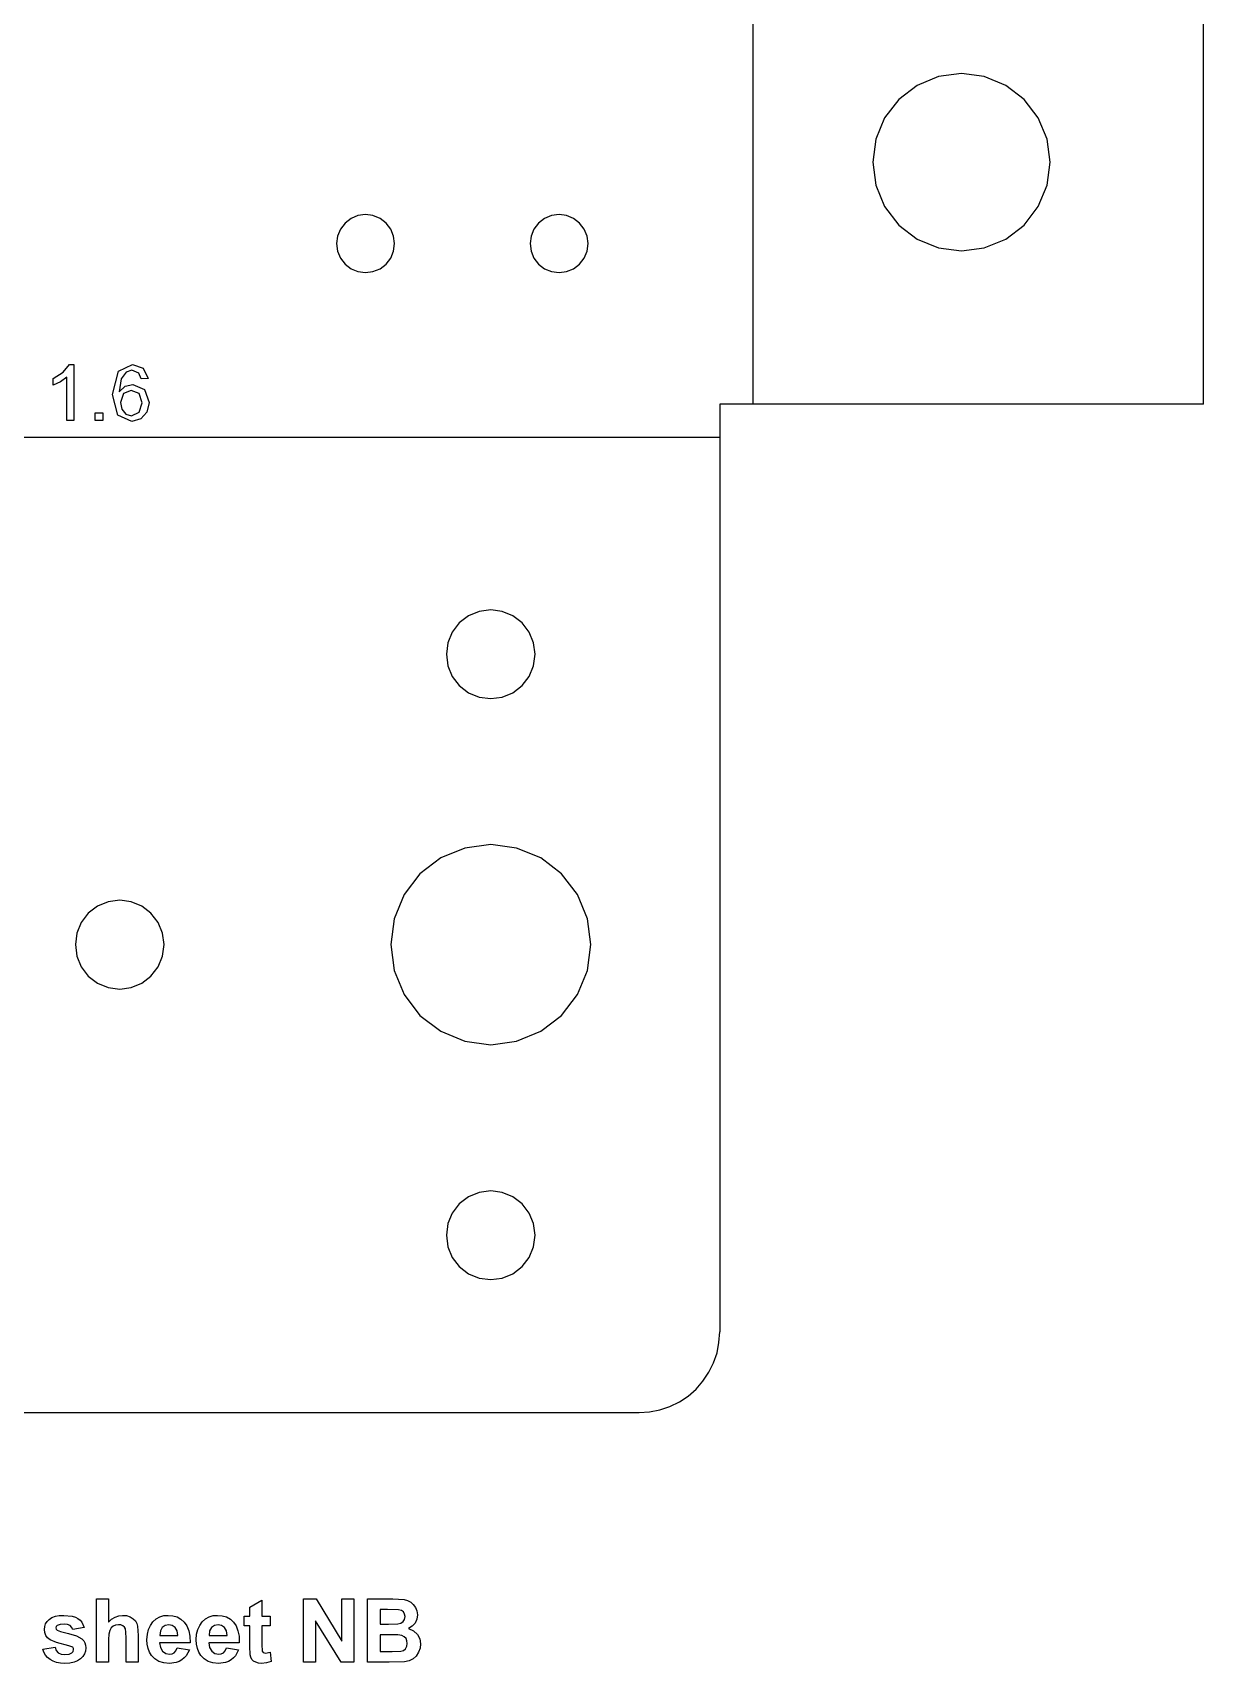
# Model space of a CAD drawing. Header units: millimetres. Extents: x -200 to 3600, y -1100 to 300.
# Drawn here: x 200.1 to 272.7, y -937 to -835.9 of the extents above; entities that cross this region are included whole.
import ezdxf

# ---------------------------------------------------------------- set-up
doc = ezdxf.new("R2010")
doc.units = ezdxf.units.MM
doc.layers.add('Layer0', color=7, linetype='CONTINUOUS', true_color=0xffffff)
doc.layers.add('Mild Steel 2.5mm', color=7, linetype='CONTINUOUS', true_color=0xffffff)

msp = doc.modelspace()

# ---------------------------------------------------------------- linework, layer by layer
at = {"layer": 'Layer0'}
for p, q in [((244.76, -408.94), (244.76, -858.94)), ((272.7, -858.94), (272.7, -408.94)), ((256.28, -838.63), (254.95, -839.18)), ((257.7, -838.44), (256.28, -838.63)), ((259.12, -838.63), (257.7, -838.44)), ((260.45, -839.18), (259.12, -838.63)), ((254.95, -839.18), (253.81, -840.05)), ((261.59, -840.05), (260.45, -839.18)), ((253.81, -840.05), (252.94, -841.19)), ((262.46, -841.19), (261.59, -840.05)), ((252.94, -841.19), (252.39, -842.52)), ((263.01, -842.52), (262.46, -841.19)), ((252.39, -842.52), (252.2, -843.94)), ((263.2, -843.94), (263.01, -842.52)), ((252.2, -843.94), (252.39, -845.36)), ((263.01, -845.36), (263.2, -843.94)), ((252.39, -845.36), (252.94, -846.69)), ((262.46, -846.69), (263.01, -845.36)), ((252.94, -846.69), (253.81, -847.83)), ((261.59, -847.83), (262.46, -846.69)), ((219.49, -847.71), (219.2, -848.08)), ((219.86, -847.42), (219.49, -847.71)), ((220.29, -847.24), (219.86, -847.42)), ((220.76, -847.18), (220.29, -847.24)), ((221.22, -847.24), (220.76, -847.18)), ((221.66, -847.42), (221.22, -847.24)), ((222.03, -847.71), (221.66, -847.42)), ((222.32, -848.08), (222.03, -847.71)), ((231.49, -847.71), (231.2, -848.08)), ((231.86, -847.42), (231.49, -847.71)), ((232.29, -847.24), (231.86, -847.42)), ((232.76, -847.18), (232.29, -847.24)), ((233.22, -847.24), (232.76, -847.18)), ((233.66, -847.42), (233.22, -847.24)), ((234.03, -847.71), (233.66, -847.42)), ((234.32, -848.08), (234.03, -847.71)), ((219.02, -848.52), (218.96, -848.98)), ((219.2, -848.08), (219.02, -848.52)), ((222.5, -848.52), (222.32, -848.08)), ((222.56, -848.98), (222.5, -848.52)), ((231.02, -848.52), (230.96, -848.98)), ((231.2, -848.08), (231.02, -848.52)), ((234.5, -848.52), (234.32, -848.08)), ((234.56, -848.98), (234.5, -848.52)), ((253.81, -847.83), (254.95, -848.7)), ((254.95, -848.7), (256.28, -849.25)), ((259.12, -849.25), (260.45, -848.7)), ((260.45, -848.7), (261.59, -847.83)), ((218.96, -848.98), (219.02, -849.45)), ((219.02, -849.45), (219.2, -849.88)), ((222.32, -849.88), (222.5, -849.45)), ((222.5, -849.45), (222.56, -848.98)), ((230.96, -848.98), (231.02, -849.45)), ((231.02, -849.45), (231.2, -849.88)), ((234.32, -849.88), (234.5, -849.45)), ((234.5, -849.45), (234.56, -848.98)), ((256.28, -849.25), (257.7, -849.44)), ((257.7, -849.44), (259.12, -849.25)), ((219.2, -849.88), (219.49, -850.25)), ((219.49, -850.25), (219.86, -850.54)), ((219.86, -850.54), (220.29, -850.72)), ((220.29, -850.72), (220.76, -850.78)), ((220.76, -850.78), (221.22, -850.72)), ((221.22, -850.72), (221.66, -850.54)), ((221.66, -850.54), (222.03, -850.25)), ((222.03, -850.25), (222.32, -849.88)), ((231.2, -849.88), (231.49, -850.25)), ((231.49, -850.25), (231.86, -850.54)), ((231.86, -850.54), (232.29, -850.72)), ((232.29, -850.72), (232.76, -850.78)), ((232.76, -850.78), (233.22, -850.72)), ((233.22, -850.72), (233.66, -850.54)), ((233.66, -850.54), (234.03, -850.25)), ((234.03, -850.25), (234.32, -849.88)), ((202.02, -856.94), (202.4, -856.48)), ((202.4, -856.48), (202.67, -856.48)), ((202.67, -856.48), (202.67, -859.94)), ((205.07, -858.33), (205.44, -856.88)), ((205.44, -856.88), (206.31, -856.48)), ((206.28, -856.83), (205.93, -856.94)), ((206.7, -857.01), (206.28, -856.83)), ((206.31, -856.48), (206.97, -856.71)), ((206.97, -856.71), (207.28, -857.34)), ((201.4, -857.35), (202.02, -856.94)), ((201.4, -857.76), (201.4, -857.35)), ((201.85, -857.54), (201.4, -857.76)), ((202.25, -857.25), (201.85, -857.54)), ((202.25, -859.94), (202.25, -857.25)), ((205.61, -857.37), (205.49, -858.16)), ((205.49, -858.16), (205.86, -857.82)), ((205.93, -856.94), (205.61, -857.37)), ((205.86, -857.82), (206.33, -857.71)), ((206.33, -857.71), (207.05, -858.02)), ((206.86, -857.37), (206.7, -857.01)), ((207.28, -857.34), (206.86, -857.37)), ((205.4, -859.61), (205.07, -858.33)), ((205.76, -858.28), (205.56, -858.82)), ((205.56, -858.82), (205.65, -859.24)), ((206.24, -858.08), (205.76, -858.28)), ((206.72, -858.28), (206.24, -858.08)), ((206.91, -858.85), (206.72, -858.28)), ((206.72, -859.43), (206.91, -858.85)), ((207.05, -858.02), (207.34, -858.82)), ((207.34, -858.82), (207.2, -859.42)), ((203.99, -859.94), (203.99, -859.46)), ((203.99, -859.46), (204.47, -859.46)), ((204.47, -859.46), (204.47, -859.94)), ((206.27, -860), (205.4, -859.61)), ((205.65, -859.24), (205.91, -859.55)), ((205.91, -859.55), (206.26, -859.65)), ((206.26, -859.65), (206.72, -859.43)), ((206.82, -859.85), (206.27, -860)), ((207.2, -859.42), (206.82, -859.85)), ((242.72, -858.94), (242.72, -860.98)), ((244.76, -858.94), (242.72, -858.94)), ((272.7, -858.94), (244.76, -858.94)), ((202.67, -859.94), (202.25, -859.94)), ((204.47, -859.94), (203.99, -859.94)), ((134.32, -860.98), (242.72, -860.98)), ((242.72, -860.98), (242.72, -916.42)), ((227.14, -872.04), (226.57, -872.48)), ((227.8, -871.77), (227.14, -872.04)), ((228.52, -871.67), (227.8, -871.77)), ((229.23, -871.77), (228.52, -871.67)), ((229.89, -872.04), (229.23, -871.77)), ((230.46, -872.48), (229.89, -872.04)), ((226.14, -873.05), (225.86, -873.71)), ((226.57, -872.48), (226.14, -873.05)), ((230.9, -873.05), (230.46, -872.48)), ((231.17, -873.71), (230.9, -873.05)), ((225.86, -873.71), (225.77, -874.42)), ((231.27, -874.42), (231.17, -873.71)), ((225.77, -874.42), (225.86, -875.14)), ((231.17, -875.14), (231.27, -874.42)), ((225.86, -875.14), (226.14, -875.8)), ((226.14, -875.8), (226.57, -876.37)), ((230.46, -876.37), (230.9, -875.8)), ((230.9, -875.8), (231.17, -875.14)), ((226.57, -876.37), (227.14, -876.81)), ((227.14, -876.81), (227.8, -877.08)), ((227.8, -877.08), (228.52, -877.17)), ((228.52, -877.17), (229.23, -877.08)), ((229.23, -877.08), (229.89, -876.81)), ((229.89, -876.81), (230.46, -876.37)), ((225.42, -887.05), (224.13, -888.04)), ((226.91, -886.44), (225.42, -887.05)), ((228.52, -886.22), (226.91, -886.44)), ((230.12, -886.44), (228.52, -886.22)), ((231.62, -887.05), (230.12, -886.44)), ((232.9, -888.04), (231.62, -887.05)), ((224.13, -888.04), (223.15, -889.32)), ((233.89, -889.32), (232.9, -888.04)), ((204.14, -890.04), (203.57, -890.48)), ((204.8, -889.77), (204.14, -890.04)), ((205.52, -889.67), (204.8, -889.77)), ((206.23, -889.77), (205.52, -889.67)), ((206.89, -890.04), (206.23, -889.77)), ((207.46, -890.48), (206.89, -890.04)), ((223.15, -889.32), (222.53, -890.82)), ((234.51, -890.82), (233.89, -889.32)), ((203.14, -891.05), (202.86, -891.71)), ((203.57, -890.48), (203.14, -891.05)), ((207.9, -891.05), (207.46, -890.48)), ((208.17, -891.71), (207.9, -891.05)), ((222.53, -890.82), (222.32, -892.42)), ((234.72, -892.42), (234.51, -890.82)), ((202.86, -891.71), (202.77, -892.42)), ((208.27, -892.42), (208.17, -891.71)), ((202.77, -892.42), (202.86, -893.14)), ((202.86, -893.14), (203.14, -893.8)), ((207.9, -893.8), (208.17, -893.14)), ((208.17, -893.14), (208.27, -892.42)), ((222.32, -892.42), (222.53, -894.03)), ((234.51, -894.03), (234.72, -892.42)), ((203.14, -893.8), (203.57, -894.37)), ((207.46, -894.37), (207.9, -893.8)), ((222.53, -894.03), (223.15, -895.52)), ((233.89, -895.52), (234.51, -894.03)), ((203.57, -894.37), (204.14, -894.81)), ((204.14, -894.81), (204.8, -895.08)), ((204.8, -895.08), (205.52, -895.17)), ((205.52, -895.17), (206.23, -895.08)), ((206.23, -895.08), (206.89, -894.81)), ((206.89, -894.81), (207.46, -894.37)), ((223.15, -895.52), (224.13, -896.81)), ((232.9, -896.81), (233.89, -895.52)), ((224.13, -896.81), (225.42, -897.79)), ((231.62, -897.79), (232.9, -896.81)), ((225.42, -897.79), (226.91, -898.41)), ((230.12, -898.41), (231.62, -897.79)), ((226.91, -898.41), (228.52, -898.62)), ((228.52, -898.62), (230.12, -898.41)), ((227.14, -908.04), (226.57, -908.48)), ((227.8, -907.77), (227.14, -908.04)), ((228.52, -907.67), (227.8, -907.77)), ((229.23, -907.77), (228.52, -907.67)), ((229.89, -908.04), (229.23, -907.77)), ((230.46, -908.48), (229.89, -908.04)), ((226.14, -909.05), (225.86, -909.71)), ((226.57, -908.48), (226.14, -909.05)), ((230.9, -909.05), (230.46, -908.48)), ((231.17, -909.71), (230.9, -909.05)), ((225.86, -909.71), (225.77, -910.42)), ((225.77, -910.42), (225.86, -911.14)), ((231.27, -910.42), (231.17, -909.71)), ((231.17, -911.14), (231.27, -910.42)), ((225.86, -911.14), (226.14, -911.8)), ((230.9, -911.8), (231.17, -911.14)), ((226.14, -911.8), (226.57, -912.37)), ((226.57, -912.37), (227.14, -912.81)), ((229.89, -912.81), (230.46, -912.37)), ((230.46, -912.37), (230.9, -911.8)), ((227.14, -912.81), (227.8, -913.08)), ((227.8, -913.08), (228.52, -913.17)), ((228.52, -913.17), (229.23, -913.08)), ((229.23, -913.08), (229.89, -912.81)), ((242.67, -917.08), (242.72, -916.42)), ((242.55, -917.72), (242.67, -917.08)), ((242.05, -918.92), (242.34, -918.34)), ((242.34, -918.34), (242.55, -917.72)), ((241.25, -919.96), (241.68, -919.47)), ((241.68, -919.47), (242.05, -918.92)), ((240.22, -920.75), (240.76, -920.39)), ((240.76, -920.39), (241.25, -919.96)), ((139.32, -921.42), (237.72, -921.42)), ((237.72, -921.42), (238.37, -921.38)), ((238.37, -921.38), (239.01, -921.25)), ((239.01, -921.25), (239.63, -921.04)), ((239.63, -921.04), (240.22, -920.75))]:
    msp.add_line(p, q, dxfattribs=at)
at = {"layer": 'Mild Steel 2.5mm'}
for p, q in [((204.08, -936.89), (204.08, -932.96)), ((204.08, -932.96), (204.83, -932.96)), ((204.83, -932.96), (204.83, -934.41)), ((213.58, -933.48), (214.34, -933.04)), ((213.58, -934.04), (213.58, -933.48)), ((214.34, -933.04), (214.34, -934.04)), ((216.92, -936.89), (216.92, -932.96)), ((216.92, -932.96), (217.69, -932.96)), ((217.69, -932.96), (219.3, -935.59)), ((219.3, -935.59), (219.3, -932.96)), ((219.3, -932.96), (220.04, -932.96)), ((220.04, -932.96), (220.04, -936.89)), ((220.88, -932.96), (222.45, -932.96)), ((220.88, -936.89), (220.88, -932.96)), ((221.67, -933.61), (221.67, -934.52)), ((222.13, -933.61), (221.67, -933.61)), ((222.81, -933.63), (222.13, -933.61)), ((222.45, -932.96), (223.15, -933)), ((222.98, -933.67), (222.81, -933.63)), ((223.11, -933.77), (222.98, -933.67)), ((223.15, -933), (223.36, -933.06)), ((223.36, -933.06), (223.56, -933.16)), ((223.56, -933.16), (223.72, -933.3)), ((223.72, -933.3), (223.86, -933.49)), ((223.86, -933.49), (223.95, -933.71)), ((200.86, -934.85), (200.88, -934.68)), ((200.88, -934.68), (200.93, -934.51)), ((200.93, -934.51), (201.03, -934.36)), ((201.03, -934.36), (201.15, -934.23)), ((201.15, -934.23), (201.32, -934.12)), ((201.32, -934.12), (201.53, -934.04)), ((201.53, -934.04), (201.77, -934)), ((201.58, -934.67), (201.56, -934.76)), ((201.65, -934.6), (201.58, -934.67)), ((201.82, -934.54), (201.65, -934.6)), ((201.77, -934), (202.06, -933.98)), ((202.07, -934.52), (201.82, -934.54)), ((202.06, -933.98), (202.57, -934.03)), ((202.28, -934.54), (202.07, -934.52)), ((202.44, -934.61), (202.28, -934.54)), ((202.54, -934.72), (202.44, -934.61)), ((202.57, -934.03), (202.77, -934.09)), ((202.77, -934.09), (202.93, -934.17)), ((202.93, -934.17), (203.06, -934.28)), ((203.06, -934.28), (203.17, -934.41)), ((203.17, -934.41), (203.32, -934.73)), ((204.83, -934.41), (205.02, -934.22)), ((205.11, -934.65), (204.99, -934.76)), ((205.02, -934.22), (205.23, -934.09)), ((205.27, -934.58), (205.11, -934.65)), ((205.23, -934.09), (205.46, -934.01)), ((205.45, -934.56), (205.27, -934.58)), ((205.6, -934.57), (205.45, -934.56)), ((205.46, -934.01), (205.7, -933.98)), ((205.72, -934.63), (205.6, -934.57)), ((205.7, -933.98), (205.95, -934)), ((205.81, -934.71), (205.72, -934.63)), ((205.95, -934), (206.17, -934.08)), ((206.17, -934.08), (206.35, -934.19)), ((206.35, -934.19), (206.49, -934.32)), ((206.49, -934.32), (206.58, -934.48)), ((206.58, -934.48), (206.63, -934.66)), ((206.63, -934.66), (206.67, -935.22)), ((207.31, -934.86), (207.42, -934.6)), ((207.42, -934.6), (207.58, -934.38)), ((207.58, -934.38), (207.78, -934.2)), ((207.78, -934.2), (208, -934.08)), ((208, -934.08), (208.25, -934)), ((208.34, -934.6), (208.16, -934.74)), ((208.25, -934), (208.52, -933.98)), ((208.57, -934.56), (208.34, -934.6)), ((208.52, -933.98), (208.82, -934.01)), ((208.78, -934.6), (208.57, -934.56)), ((208.96, -934.73), (208.78, -934.6)), ((208.82, -934.01), (209.09, -934.08)), ((209.09, -934.08), (209.32, -934.22)), ((209.32, -934.22), (209.52, -934.4)), ((209.52, -934.4), (209.68, -934.64)), ((209.68, -934.64), (209.8, -934.93)), ((210.36, -934.86), (210.48, -934.6)), ((210.48, -934.6), (210.64, -934.38)), ((210.64, -934.38), (210.84, -934.2)), ((210.84, -934.2), (211.06, -934.08)), ((211.06, -934.08), (211.31, -934)), ((211.4, -934.6), (211.21, -934.74)), ((211.31, -934), (211.58, -933.98)), ((211.62, -934.56), (211.4, -934.6)), ((211.58, -933.98), (211.88, -934.01)), ((211.84, -934.6), (211.62, -934.56)), ((212.01, -934.73), (211.84, -934.6)), ((211.88, -934.01), (212.15, -934.08)), ((212.15, -934.08), (212.38, -934.22)), ((212.38, -934.22), (212.58, -934.4)), ((212.58, -934.4), (212.74, -934.64)), ((212.74, -934.64), (212.85, -934.93)), ((213.23, -934.64), (213.23, -934.04)), ((213.23, -934.04), (213.58, -934.04)), ((213.58, -934.64), (213.23, -934.64)), ((213.58, -935.89), (213.58, -934.64)), ((214.34, -934.04), (214.85, -934.04)), ((214.85, -934.64), (214.34, -934.64)), ((214.34, -934.64), (214.34, -935.79)), ((214.85, -934.04), (214.85, -934.64)), ((219.24, -936.89), (217.65, -934.33)), ((217.65, -934.33), (217.65, -936.89)), ((221.67, -934.52), (222.19, -934.52)), ((222.19, -934.52), (222.77, -934.51)), ((222.77, -934.51), (222.95, -934.46)), ((222.95, -934.46), (223.09, -934.37)), ((223.09, -934.37), (223.18, -934.23)), ((223.18, -933.9), (223.11, -933.77)), ((223.21, -934.06), (223.18, -933.9)), ((223.18, -934.23), (223.21, -934.06)), ((223.65, -934.66), (223.43, -934.8)), ((223.83, -934.46), (223.65, -934.66)), ((223.94, -934.21), (223.83, -934.46)), ((223.98, -933.95), (223.94, -934.21)), ((223.95, -933.71), (223.98, -933.95)), ((200.88, -935.05), (200.86, -934.85)), ((200.95, -935.22), (200.88, -935.05)), ((201.05, -935.37), (200.95, -935.22)), ((201.2, -935.5), (201.05, -935.37)), ((201.61, -935.67), (201.2, -935.5)), ((201.56, -934.76), (201.58, -934.83)), ((201.58, -934.83), (201.64, -934.89)), ((202.36, -935.86), (201.61, -935.67)), ((201.64, -934.89), (201.86, -934.98)), ((201.86, -934.98), (202.34, -935.11)), ((202.34, -935.11), (202.85, -935.26)), ((202.61, -934.86), (202.54, -934.72)), ((203.32, -934.73), (202.61, -934.86)), ((202.85, -935.26), (203.18, -935.44)), ((203.18, -935.44), (203.29, -935.55)), ((203.29, -935.55), (203.36, -935.68)), ((203.36, -935.68), (203.4, -935.83)), ((204.85, -935.15), (204.83, -935.47)), ((204.83, -935.47), (204.83, -936.89)), ((204.9, -934.92), (204.85, -935.15)), ((204.99, -934.76), (204.9, -934.92)), ((205.87, -934.82), (205.81, -934.71)), ((205.91, -935.02), (205.87, -934.82)), ((205.92, -935.39), (205.91, -935.02)), ((205.92, -936.89), (205.92, -935.39)), ((206.67, -935.22), (206.67, -936.89)), ((207.21, -935.49), (207.24, -935.15)), ((207.23, -935.77), (207.21, -935.49)), ((207.24, -935.15), (207.31, -934.86)), ((209.88, -935.69), (207.99, -935.69)), ((207.99, -935.69), (208.04, -935.98)), ((208.04, -934.95), (208, -935.22)), ((208, -935.22), (209.13, -935.22)), ((208.16, -934.74), (208.04, -934.95)), ((209.08, -934.94), (208.96, -934.73)), ((209.13, -935.22), (209.08, -934.94)), ((209.8, -934.93), (209.86, -935.28)), ((209.86, -935.28), (209.88, -935.69)), ((210.27, -935.49), (210.29, -935.15)), ((210.29, -935.77), (210.27, -935.49)), ((210.29, -935.15), (210.36, -934.86)), ((212.93, -935.69), (211.04, -935.69)), ((211.04, -935.69), (211.09, -935.98)), ((211.09, -934.95), (211.06, -935.22)), ((211.06, -935.22), (212.18, -935.22)), ((211.21, -934.74), (211.09, -934.95)), ((212.14, -934.94), (212.01, -934.73)), ((212.18, -935.22), (212.14, -934.94)), ((212.85, -934.93), (212.92, -935.28)), ((212.92, -935.28), (212.93, -935.69)), ((221.67, -935.18), (221.67, -936.23)), ((222.31, -935.18), (221.67, -935.18)), ((222.76, -935.19), (222.31, -935.18)), ((223.02, -935.23), (222.76, -935.19)), ((223.16, -935.31), (223.02, -935.23)), ((223.27, -935.41), (223.16, -935.31)), ((223.33, -935.55), (223.27, -935.41)), ((223.35, -935.72), (223.33, -935.55)), ((223.43, -934.8), (223.74, -934.94)), ((223.74, -934.94), (223.98, -935.16)), ((223.98, -935.16), (224.12, -935.43)), ((224.12, -935.43), (224.17, -935.75)), ((200.76, -936.08), (201.51, -935.96)), ((200.82, -936.27), (200.76, -936.08)), ((200.92, -936.44), (200.82, -936.27)), ((201.05, -936.59), (200.92, -936.44)), ((201.2, -936.72), (201.05, -936.59)), ((201.39, -936.82), (201.2, -936.72)), ((201.51, -935.96), (201.59, -936.16)), ((201.59, -936.16), (201.71, -936.3)), ((201.71, -936.3), (201.89, -936.38)), ((201.89, -936.38), (202.12, -936.41)), ((202.12, -936.41), (202.38, -936.39)), ((202.61, -935.96), (202.36, -935.86)), ((202.38, -936.39), (202.56, -936.31)), ((202.56, -936.31), (202.64, -936.22)), ((202.65, -936.03), (202.61, -935.96)), ((202.64, -936.22), (202.66, -936.1)), ((202.66, -936.1), (202.65, -936.03)), ((203.09, -936.68), (202.91, -936.8)), ((203.23, -936.53), (203.09, -936.68)), ((203.34, -936.37), (203.23, -936.53)), ((203.4, -936.19), (203.34, -936.37)), ((203.4, -935.83), (203.42, -936)), ((203.42, -936), (203.4, -936.19)), ((207.28, -936.03), (207.23, -935.77)), ((207.37, -936.26), (207.28, -936.03)), ((207.5, -936.47), (207.37, -936.26)), ((207.7, -936.68), (207.5, -936.47)), ((207.95, -936.84), (207.7, -936.68)), ((208.04, -935.98), (208.17, -936.21)), ((208.17, -936.21), (208.37, -936.35)), ((208.37, -936.35), (208.6, -936.39)), ((208.6, -936.39), (208.77, -936.37)), ((208.77, -936.37), (208.9, -936.3)), ((208.9, -936.3), (209.01, -936.17)), ((209.01, -936.17), (209.08, -935.99)), ((209.08, -935.99), (209.84, -936.11)), ((209.52, -936.62), (209.38, -936.74)), ((209.65, -936.48), (209.52, -936.62)), ((209.84, -936.11), (209.65, -936.48)), ((210.34, -936.03), (210.29, -935.77)), ((210.43, -936.26), (210.34, -936.03)), ((210.55, -936.47), (210.43, -936.26)), ((210.75, -936.68), (210.55, -936.47)), ((211.01, -936.84), (210.75, -936.68)), ((211.09, -935.98), (211.23, -936.21)), ((211.23, -936.21), (211.42, -936.35)), ((211.42, -936.35), (211.66, -936.39)), ((211.66, -936.39), (211.82, -936.37)), ((211.82, -936.37), (211.96, -936.3)), ((211.96, -936.3), (212.06, -936.17)), ((212.06, -936.17), (212.14, -935.99)), ((212.14, -935.99), (212.89, -936.11)), ((212.58, -936.62), (212.43, -936.74)), ((212.7, -936.48), (212.58, -936.62)), ((212.89, -936.11), (212.7, -936.48)), ((213.6, -936.42), (213.58, -935.89)), ((213.65, -936.58), (213.6, -936.42)), ((213.71, -936.71), (213.65, -936.58)), ((213.81, -936.81), (213.71, -936.71)), ((214.34, -935.79), (214.35, -936.2)), ((214.35, -936.2), (214.42, -936.29)), ((214.42, -936.29), (214.55, -936.33)), ((214.55, -936.33), (214.85, -936.26)), ((214.85, -936.26), (214.91, -936.84)), ((221.67, -936.23), (222.41, -936.23)), ((222.41, -936.23), (222.95, -936.21)), ((222.95, -936.21), (223.11, -936.15)), ((223.11, -936.15), (223.24, -936.05)), ((223.24, -936.05), (223.32, -935.9)), ((223.32, -935.9), (223.35, -935.72)), ((223.71, -936.68), (223.47, -936.8)), ((223.9, -936.5), (223.71, -936.68)), ((224.05, -936.27), (223.9, -936.5)), ((224.14, -936.02), (224.05, -936.27)), ((224.17, -935.75), (224.14, -936.02)), ((201.6, -936.9), (201.39, -936.82)), ((201.85, -936.94), (201.6, -936.9)), ((202.12, -936.96), (201.85, -936.94)), ((202.42, -936.94), (202.12, -936.96)), ((202.69, -936.89), (202.42, -936.94)), ((202.91, -936.8), (202.69, -936.89)), ((204.83, -936.89), (204.08, -936.89)), ((206.67, -936.89), (205.92, -936.89)), ((208.25, -936.93), (207.95, -936.84)), ((208.6, -936.96), (208.25, -936.93)), ((209.03, -936.9), (208.6, -936.96)), ((209.21, -936.84), (209.03, -936.9)), ((209.38, -936.74), (209.21, -936.84)), ((211.3, -936.93), (211.01, -936.84)), ((211.65, -936.96), (211.3, -936.93)), ((212.08, -936.9), (211.65, -936.96)), ((212.27, -936.84), (212.08, -936.9)), ((212.43, -936.74), (212.27, -936.84)), ((213.95, -936.89), (213.81, -936.81)), ((214.12, -936.94), (213.95, -936.89)), ((214.32, -936.96), (214.12, -936.94)), ((214.63, -936.93), (214.32, -936.96)), ((214.91, -936.84), (214.63, -936.93)), ((217.65, -936.89), (216.92, -936.89)), ((220.04, -936.89), (219.24, -936.89)), ((222.22, -936.89), (220.88, -936.89)), ((223.17, -936.87), (222.22, -936.89)), ((223.47, -936.8), (223.17, -936.87))]:
    msp.add_line(p, q, dxfattribs=at)

doc.saveas('drawing.dxf')
